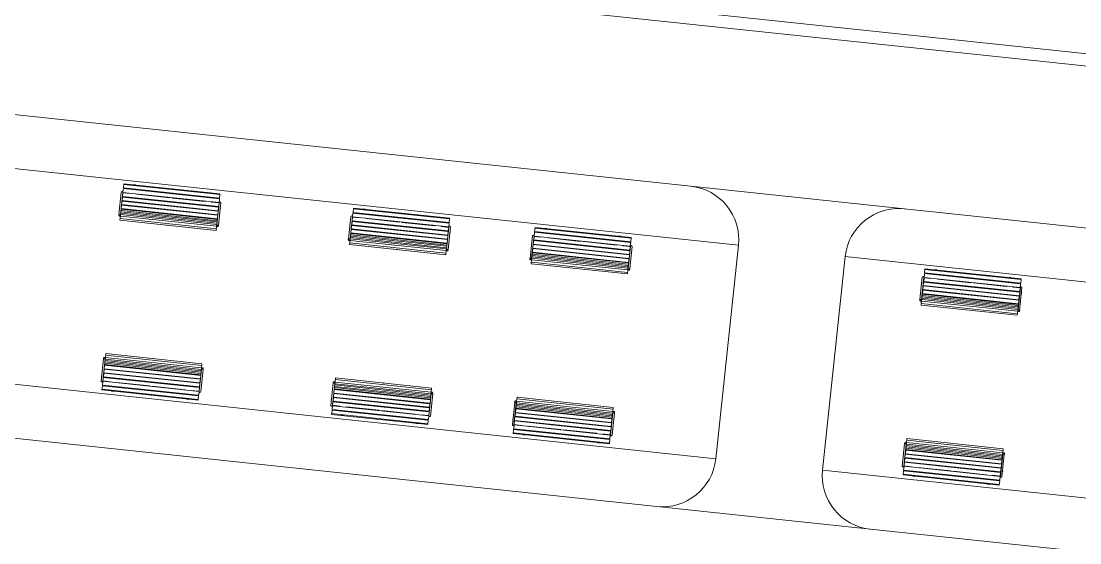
# Model space of a CAD drawing. Header units: metres. Extents: x 750 to 3116, y -341 to 1465.
# Drawn here: x 1588.37 to 1608.08, y 749.21 to 758.92 of the extents above; entities that cross this region are included whole.
import ezdxf

# ---------------------------------------------------------------- set-up
doc = ezdxf.new("R2010")
doc.units = ezdxf.units.M
for name, color, linetype, lineweight in [('Cycle road', 254, 'Continuous', 20), ('Door', 253, 'Continuous', 5), ('Footpath', 32, 'Continuous', 18), ('Hidden line', 251, 'Continuous', 5), ('street fur', 33, 'Continuous', 15)]:
    doc.layers.add(name, color=color, linetype=linetype, lineweight=lineweight)

msp = doc.modelspace()

# ---------------------------------------------------------------- linework, layer by layer
at = {"layer": 'Cycle road', "lineweight": 20}
msp.add_line((1614.762, 757.387), (1571.518, 761.976), dxfattribs=at)
at = {"layer": 'Cycle road'}
for p, q in [((1589.739, 760.274), (1614.786, 757.616)), ((1601.299, 750.771), (1601.721, 754.749)), ((1603.288, 750.56), (1603.71, 754.538))]:
    msp.add_line(p, q, dxfattribs=at)
at = {"layer": 'Cycle road', "lineweight": 18}
for p, q in [((1573.191, 758.782), (1600.832, 755.849)), ((1604.81, 755.427), (1631.457, 752.599)), ((1572.558, 752.815), (1600.199, 749.882)), ((1604.177, 749.46), (1630.824, 746.633))]:
    msp.add_line(p, q, dxfattribs=at)
at = {"layer": 'Cycle road'}
for centre, start, end in [((1600.727, 754.854), 353.9431, 83.9431), ((1600.305, 750.877), 263.9431, 353.9431), ((1604.282, 750.454), 173.9431, 263.9431)]:
    msp.add_arc(centre, 1, start, end, dxfattribs=at)
at = {"layer": 'Door'}
msp.add_arc((1604.704, 754.432), 1, 83.9431, 173.9431, dxfattribs=at)
at = {"layer": 'Footpath'}
for p, q in [((1572.091, 757.893), (1601.721, 754.749)), ((1603.71, 754.538), (1632.346, 751.499)), ((1571.669, 753.915), (1601.299, 750.771)), ((1603.288, 750.56), (1631.924, 747.521))]:
    msp.add_line(p, q, dxfattribs=at)
at = {"layer": 'Hidden line'}
for p, q in [((1600.832, 755.849), (1604.81, 755.427)), ((1600.199, 749.882), (1604.177, 749.46))]:
    msp.add_line(p, q, dxfattribs=at)
at = {"layer": 'street fur'}
for p, q in [((1590.271, 755.82), (1590.279, 755.893)), ((1592.068, 755.691), (1590.278, 755.881)), ((1592.069, 755.704), (1590.279, 755.893)), ((1590.229, 755.734), (1590.185, 755.322)), ((1590.215, 755.318), (1590.259, 755.731)), ((1590.254, 755.659), (1590.261, 755.718)), ((1590.261, 755.726), (1590.261, 755.723)), ((1590.401, 755.711), (1590.261, 755.726)), ((1590.261, 755.718), (1590.261, 755.723)), ((1590.262, 755.733), (1590.268, 755.789)), ((1590.262, 755.733), (1592.052, 755.543)), ((1590.268, 755.789), (1590.269, 755.796)), ((1590.27, 755.803), (1590.269, 755.796)), ((1592.06, 755.613), (1590.27, 755.803)), ((1590.271, 755.815), (1590.271, 755.82)), ((1590.271, 755.815), (1592.061, 755.625)), ((1590.401, 755.718), (1590.401, 755.711)), ((1590.41, 755.8), (1590.409, 755.788)), ((1590.52, 755.698), (1590.521, 755.705)), ((1591.132, 755.634), (1590.52, 755.699)), ((1590.528, 755.775), (1590.529, 755.788)), ((1591.141, 755.723), (1591.14, 755.71)), ((1591.189, 755.705), (1591.191, 755.717)), ((1592.068, 755.691), (1592.061, 755.625)), ((1592.069, 755.704), (1592.068, 755.691)), ((1590.231, 755.439), (1590.237, 755.498)), ((1592.027, 755.308), (1590.237, 755.498)), ((1590.238, 755.508), (1590.245, 755.567)), ((1590.238, 755.508), (1590.238, 755.506)), ((1592.028, 755.316), (1590.238, 755.506)), ((1592.035, 755.382), (1590.245, 755.572)), ((1590.245, 755.567), (1590.245, 755.572)), ((1590.246, 755.584), (1590.253, 755.644)), ((1590.249, 755.609), (1590.246, 755.609)), ((1590.246, 755.58), (1590.246, 755.584)), ((1590.246, 755.58), (1592.036, 755.39)), ((1590.25, 755.644), (1590.253, 755.644)), ((1590.253, 755.647), (1590.253, 755.644)), ((1592.043, 755.457), (1590.253, 755.647)), ((1590.254, 755.659), (1592.044, 755.469)), ((1590.377, 755.491), (1590.376, 755.483)), ((1590.385, 755.565), (1590.384, 755.557)), ((1590.394, 755.644), (1590.392, 755.632)), ((1590.496, 755.47), (1590.497, 755.478)), ((1590.504, 755.545), (1590.504, 755.552)), ((1590.512, 755.619), (1590.513, 755.632)), ((1591.116, 755.487), (1591.115, 755.48)), ((1591.124, 755.567), (1591.123, 755.554)), ((1591.132, 755.64), (1591.132, 755.633)), ((1591.165, 755.475), (1591.166, 755.482)), ((1591.173, 755.549), (1591.174, 755.561)), ((1591.181, 755.628), (1591.182, 755.635)), ((1591.793, 755.564), (1591.181, 755.628)), ((1591.786, 755.497), (1591.784, 755.484)), ((1591.794, 755.57), (1591.793, 755.563)), ((1591.802, 755.653), (1591.801, 755.64)), ((1591.904, 755.472), (1591.905, 755.484)), ((1591.912, 755.551), (1591.913, 755.558)), ((1592.051, 755.536), (1591.912, 755.551)), ((1591.92, 755.628), (1591.922, 755.64)), ((1592.055, 755.541), (1592.011, 755.128)), ((1592.041, 755.125), (1592.085, 755.538)), ((1592.045, 755.474), (1592.044, 755.469)), ((1592.045, 755.474), (1592.051, 755.534)), ((1592.051, 755.536), (1592.051, 755.534)), ((1592.052, 755.546), (1592.058, 755.599)), ((1592.052, 755.546), (1592.052, 755.543)), ((1592.059, 755.606), (1592.058, 755.599)), ((1592.06, 755.613), (1592.059, 755.606)), ((1590.2, 755.32), (1590.183, 755.322)), ((1590.183, 755.316), (1590.183, 755.322)), ((1590.183, 755.316), (1590.2, 755.314)), ((1590.198, 755.29), (1590.196, 755.29)), ((1590.2, 755.32), (1590.218, 755.318)), ((1590.2, 755.314), (1590.218, 755.312)), ((1590.207, 755.216), (1590.215, 755.291)), ((1590.216, 755.296), (1590.215, 755.291)), ((1592.005, 755.101), (1590.215, 755.291)), ((1590.215, 755.291), (1590.215, 755.291)), ((1590.216, 755.296), (1590.217, 755.305)), ((1590.217, 755.305), (1590.219, 755.33)), ((1590.219, 755.33), (1590.221, 755.347)), ((1592.009, 755.133), (1590.219, 755.323)), ((1590.221, 755.347), (1590.224, 755.373)), ((1592.011, 755.157), (1590.221, 755.347)), ((1590.224, 755.373), (1590.225, 755.379)), ((1592.014, 755.183), (1590.224, 755.373)), ((1590.225, 755.379), (1590.226, 755.396)), ((1590.226, 755.396), (1590.227, 755.404)), ((1592.016, 755.206), (1590.226, 755.396)), ((1590.227, 755.404), (1590.229, 755.421)), ((1592.019, 755.231), (1590.229, 755.421)), ((1590.23, 755.433), (1590.231, 755.439)), ((1590.23, 755.433), (1590.23, 755.431)), ((1592.02, 755.241), (1590.23, 755.431)), ((1590.368, 755.406), (1590.369, 755.416)), ((1590.489, 755.404), (1590.488, 755.393)), ((1591.108, 755.413), (1591.107, 755.405)), ((1591.157, 755.4), (1591.158, 755.408)), ((1591.769, 755.343), (1591.769, 755.335)), ((1591.777, 755.417), (1591.777, 755.41)), ((1591.888, 755.323), (1591.889, 755.331)), ((1591.896, 755.397), (1591.897, 755.405)), ((1592.021, 755.249), (1592.027, 755.303)), ((1592.027, 755.308), (1592.027, 755.303)), ((1592.035, 755.382), (1592.028, 755.318)), ((1592.028, 755.318), (1592.028, 755.316)), ((1592.036, 755.394), (1592.043, 755.454)), ((1592.036, 755.394), (1592.036, 755.39)), ((1592.042, 755.419), (1592.039, 755.419)), ((1592.043, 755.457), (1592.043, 755.454)), ((1592.043, 755.454), (1592.046, 755.454)), ((1594.505, 755.281), (1594.461, 754.868)), ((1594.491, 754.865), (1594.534, 755.277)), ((1594.53, 755.21), (1594.537, 755.27)), ((1594.537, 755.272), (1594.537, 755.27)), ((1594.676, 755.258), (1594.537, 755.272)), ((1594.538, 755.279), (1594.545, 755.349)), ((1594.538, 755.279), (1596.328, 755.089)), ((1596.335, 755.159), (1594.545, 755.349)), ((1594.546, 755.361), (1594.547, 755.366)), ((1594.546, 755.361), (1596.336, 755.171)), ((1594.547, 755.366), (1594.555, 755.44)), ((1596.343, 755.238), (1594.553, 755.428)), ((1596.345, 755.25), (1594.555, 755.44)), ((1594.686, 755.347), (1594.684, 755.334)), ((1594.804, 755.322), (1594.805, 755.334)), ((1590.207, 755.216), (1591.997, 755.026)), ((1590.211, 755.247), (1592.001, 755.057)), ((1591.76, 755.258), (1591.762, 755.269)), ((1591.881, 755.256), (1591.88, 755.246)), ((1592.005, 755.101), (1591.997, 755.026)), ((1592.006, 755.106), (1592.005, 755.101)), ((1592.007, 755.115), (1592.006, 755.106)), ((1592.007, 755.115), (1592.009, 755.133)), ((1592.042, 755.119), (1592.007, 755.123)), ((1592.043, 755.125), (1592.008, 755.128)), ((1592.014, 755.183), (1592.009, 755.133)), ((1592.015, 755.189), (1592.014, 755.183)), ((1592.015, 755.189), (1592.016, 755.206)), ((1592.017, 755.214), (1592.016, 755.206)), ((1592.017, 755.214), (1592.019, 755.231)), ((1592.021, 755.249), (1592.02, 755.243)), ((1592.02, 755.243), (1592.02, 755.241)), ((1592.024, 755.097), (1592.022, 755.097)), ((1592.042, 755.119), (1592.043, 755.125)), ((1594.514, 755.06), (1594.52, 755.114)), ((1594.52, 755.114), (1594.521, 755.119)), ((1594.524, 755.155), (1594.521, 755.156)), ((1594.521, 755.126), (1594.522, 755.131)), ((1594.521, 755.126), (1596.311, 754.936)), ((1596.311, 754.929), (1594.521, 755.119)), ((1594.522, 755.131), (1594.528, 755.185)), ((1594.525, 755.19), (1594.528, 755.19)), ((1594.528, 755.193), (1594.528, 755.191)), ((1596.318, 755.003), (1594.528, 755.193)), ((1594.528, 755.185), (1594.528, 755.191)), ((1594.53, 755.205), (1594.53, 755.21)), ((1594.53, 755.205), (1596.32, 755.015)), ((1594.661, 755.111), (1594.66, 755.104)), ((1594.669, 755.191), (1594.668, 755.178)), ((1594.677, 755.264), (1594.676, 755.257)), ((1594.779, 755.091), (1594.78, 755.099)), ((1594.787, 755.166), (1594.788, 755.178)), ((1594.795, 755.245), (1594.796, 755.252)), ((1595.407, 755.18), (1594.795, 755.245)), ((1595.4, 755.113), (1595.399, 755.101)), ((1595.408, 755.187), (1595.407, 755.18)), ((1595.416, 755.269), (1595.415, 755.257)), ((1595.448, 755.095), (1595.45, 755.108)), ((1595.457, 755.174), (1595.457, 755.181)), ((1596.068, 755.11), (1595.457, 755.175)), ((1595.465, 755.251), (1595.466, 755.264)), ((1596.069, 755.117), (1596.068, 755.11)), ((1596.078, 755.199), (1596.076, 755.187)), ((1596.188, 755.097), (1596.188, 755.104)), ((1596.327, 755.082), (1596.188, 755.097)), ((1596.196, 755.174), (1596.197, 755.186)), ((1596.33, 755.087), (1596.287, 754.675)), ((1596.316, 754.671), (1596.36, 755.084)), ((1596.32, 755.02), (1596.327, 755.08)), ((1596.327, 755.082), (1596.327, 755.08)), ((1596.328, 755.093), (1596.334, 755.145)), ((1596.328, 755.093), (1596.328, 755.089)), ((1596.335, 755.159), (1596.334, 755.152)), ((1596.334, 755.152), (1596.334, 755.145)), ((1596.343, 755.238), (1596.336, 755.171)), ((1596.345, 755.25), (1596.343, 755.238)), ((1597.927, 755.007), (1597.935, 755.081)), ((1599.725, 754.891), (1597.935, 755.081)), ((1594.494, 754.869), (1594.495, 754.876)), ((1594.495, 754.876), (1594.497, 754.893)), ((1594.497, 754.893), (1594.499, 754.919)), ((1596.287, 754.703), (1594.497, 754.893)), ((1594.499, 754.919), (1594.5, 754.925)), ((1596.289, 754.729), (1594.499, 754.919)), ((1594.5, 754.925), (1594.502, 754.943)), ((1594.502, 754.943), (1594.505, 754.967)), ((1596.292, 754.753), (1594.502, 754.943)), ((1596.294, 754.777), (1594.505, 754.967)), ((1594.506, 754.985), (1594.513, 755.044)), ((1594.506, 754.98), (1594.506, 754.985)), ((1594.506, 754.98), (1594.506, 754.978)), ((1596.296, 754.788), (1594.506, 754.978)), ((1596.303, 754.854), (1594.513, 755.044)), ((1594.514, 755.054), (1594.514, 755.06)), ((1594.514, 755.054), (1594.514, 755.052)), ((1596.303, 754.862), (1594.514, 755.052)), ((1594.644, 754.952), (1594.645, 754.963)), ((1594.653, 755.037), (1594.652, 755.029)), ((1594.764, 754.95), (1594.763, 754.94)), ((1594.771, 755.017), (1594.772, 755.025)), ((1595.384, 754.96), (1595.383, 754.952)), ((1595.391, 755.034), (1595.391, 755.026)), ((1595.433, 754.946), (1595.433, 754.954)), ((1595.44, 755.021), (1595.441, 755.028)), ((1596.045, 754.89), (1596.044, 754.882)), ((1596.053, 754.964), (1596.052, 754.956)), ((1596.061, 755.043), (1596.06, 755.031)), ((1596.163, 754.869), (1596.164, 754.877)), ((1596.171, 754.943), (1596.172, 754.951)), ((1596.179, 755.018), (1596.181, 755.03)), ((1596.31, 754.924), (1596.304, 754.864)), ((1596.311, 754.929), (1596.31, 754.924)), ((1596.312, 754.941), (1596.311, 754.936)), ((1596.312, 754.941), (1596.318, 755.001)), ((1596.317, 754.965), (1596.314, 754.966)), ((1596.318, 755.003), (1596.318, 755.001)), ((1596.318, 755), (1596.321, 755)), ((1596.32, 755.02), (1596.32, 755.015)), ((1597.885, 754.922), (1597.841, 754.509)), ((1597.871, 754.506), (1597.915, 754.919)), ((1597.91, 754.847), (1597.916, 754.905)), ((1597.916, 754.905), (1597.917, 754.911)), ((1597.917, 754.914), (1597.917, 754.911)), ((1598.057, 754.899), (1597.917, 754.914)), ((1597.918, 754.92), (1597.925, 754.983)), ((1597.918, 754.92), (1599.708, 754.73)), ((1597.926, 754.99), (1597.925, 754.983)), ((1599.715, 754.8), (1597.926, 754.99)), ((1597.927, 755.003), (1597.927, 755.007)), ((1597.927, 755.003), (1599.717, 754.813)), ((1599.724, 754.879), (1597.934, 755.069)), ((1598.057, 754.906), (1598.057, 754.899)), ((1598.066, 754.988), (1598.065, 754.976)), ((1598.176, 754.886), (1598.177, 754.893)), ((1598.787, 754.821), (1598.176, 754.886)), ((1598.184, 754.963), (1598.185, 754.975)), ((1598.797, 754.91), (1598.796, 754.898)), ((1598.845, 754.893), (1598.847, 754.905)), ((1599.725, 754.891), (1599.717, 754.813)), ((1594.458, 754.862), (1594.459, 754.868)), ((1594.458, 754.862), (1594.475, 754.86)), ((1594.476, 754.866), (1594.459, 754.868)), ((1594.473, 754.836), (1594.472, 754.837)), ((1594.475, 754.86), (1594.493, 754.858)), ((1594.476, 754.866), (1594.494, 754.864)), ((1594.483, 754.763), (1594.486, 754.793)), ((1594.483, 754.763), (1596.273, 754.573)), ((1594.486, 754.793), (1594.491, 754.837)), ((1594.486, 754.793), (1596.276, 754.603)), ((1594.491, 754.843), (1594.494, 754.869)), ((1594.491, 754.843), (1594.491, 754.838)), ((1596.281, 754.648), (1594.491, 754.838)), ((1594.491, 754.837), (1594.491, 754.838)), ((1596.284, 754.679), (1594.494, 754.869)), ((1596.036, 754.805), (1596.037, 754.815)), ((1596.156, 754.802), (1596.155, 754.792)), ((1596.282, 754.662), (1596.284, 754.679)), ((1596.285, 754.686), (1596.284, 754.679)), ((1596.285, 754.686), (1596.287, 754.703)), ((1596.29, 754.735), (1596.287, 754.703)), ((1596.29, 754.735), (1596.292, 754.753)), ((1596.294, 754.777), (1596.292, 754.753)), ((1596.302, 754.849), (1596.296, 754.788)), ((1596.303, 754.854), (1596.302, 754.849)), ((1596.304, 754.864), (1596.303, 754.862)), ((1597.887, 754.627), (1597.893, 754.685)), ((1599.683, 754.495), (1597.893, 754.685)), ((1597.901, 754.755), (1597.894, 754.693)), ((1599.684, 754.503), (1597.894, 754.693)), ((1599.691, 754.57), (1597.901, 754.76)), ((1597.901, 754.755), (1597.901, 754.76)), ((1597.902, 754.772), (1597.908, 754.826)), ((1597.905, 754.797), (1597.902, 754.797)), ((1597.902, 754.767), (1597.902, 754.772)), ((1597.902, 754.767), (1599.692, 754.577)), ((1597.906, 754.832), (1597.909, 754.831)), ((1597.908, 754.826), (1597.909, 754.832)), ((1597.909, 754.834), (1597.909, 754.832)), ((1599.699, 754.644), (1597.909, 754.834)), ((1597.91, 754.847), (1599.7, 754.657)), ((1598.033, 754.679), (1598.032, 754.671)), ((1598.041, 754.753), (1598.04, 754.745)), ((1598.049, 754.832), (1598.048, 754.82)), ((1598.16, 754.732), (1598.16, 754.74)), ((1598.168, 754.807), (1598.169, 754.819)), ((1598.78, 754.754), (1598.779, 754.742)), ((1598.788, 754.828), (1598.787, 754.821)), ((1598.829, 754.737), (1598.83, 754.749)), ((1598.837, 754.816), (1598.838, 754.823)), ((1599.449, 754.751), (1598.837, 754.816)), ((1599.442, 754.684), (1599.44, 754.672)), ((1599.449, 754.758), (1599.449, 754.751)), ((1599.458, 754.84), (1599.457, 754.828)), ((1599.568, 754.738), (1599.569, 754.745)), ((1599.707, 754.724), (1599.568, 754.738)), ((1599.576, 754.815), (1599.578, 754.828)), ((1599.711, 754.728), (1599.667, 754.316)), ((1599.697, 754.313), (1599.741, 754.725)), ((1599.707, 754.721), (1599.7, 754.657)), ((1599.707, 754.724), (1599.707, 754.721)), ((1599.714, 754.787), (1599.708, 754.73)), ((1599.715, 754.794), (1599.714, 754.787)), ((1599.715, 754.8), (1599.715, 754.794)), ((1596.281, 754.647), (1596.273, 754.573)), ((1596.282, 754.662), (1596.281, 754.653)), ((1596.281, 754.653), (1596.281, 754.647)), ((1596.318, 754.665), (1596.283, 754.669)), ((1596.318, 754.671), (1596.284, 754.675)), ((1596.299, 754.643), (1596.297, 754.643)), ((1596.318, 754.665), (1596.318, 754.671)), ((1597.856, 754.508), (1597.839, 754.509)), ((1597.839, 754.503), (1597.839, 754.509)), ((1597.839, 754.503), (1597.856, 754.502)), ((1597.856, 754.508), (1597.874, 754.506)), ((1597.856, 754.502), (1597.873, 754.5)), ((1597.875, 754.51), (1597.871, 754.479)), ((1597.875, 754.517), (1597.88, 754.56)), ((1597.875, 754.51), (1597.875, 754.517)), ((1599.665, 754.32), (1597.875, 754.51)), ((1599.667, 754.345), (1597.877, 754.535)), ((1597.88, 754.56), (1597.881, 754.567)), ((1599.67, 754.37), (1597.88, 754.56)), ((1597.881, 754.567), (1597.885, 754.609)), ((1599.672, 754.394), (1597.882, 754.584)), ((1599.675, 754.419), (1597.885, 754.609)), ((1597.886, 754.621), (1597.887, 754.627)), ((1597.886, 754.621), (1597.886, 754.619)), ((1599.676, 754.429), (1597.886, 754.619)), ((1598.024, 754.594), (1598.025, 754.604)), ((1598.145, 754.591), (1598.144, 754.581)), ((1598.152, 754.658), (1598.153, 754.666)), ((1598.764, 754.601), (1598.763, 754.593)), ((1598.772, 754.675), (1598.771, 754.667)), ((1598.813, 754.588), (1598.814, 754.596)), ((1598.821, 754.662), (1598.822, 754.67)), ((1599.425, 754.531), (1599.425, 754.523)), ((1599.433, 754.605), (1599.432, 754.597)), ((1599.544, 754.51), (1599.545, 754.518)), ((1599.552, 754.585), (1599.553, 754.592)), ((1599.56, 754.659), (1599.561, 754.672)), ((1599.683, 754.491), (1599.676, 754.429)), ((1599.683, 754.495), (1599.683, 754.491)), ((1599.69, 754.565), (1599.684, 754.505)), ((1599.684, 754.505), (1599.684, 754.503)), ((1599.691, 754.57), (1599.69, 754.565)), ((1599.699, 754.642), (1599.692, 754.577)), ((1599.698, 754.607), (1599.695, 754.607)), ((1599.699, 754.644), (1599.699, 754.642)), ((1599.699, 754.642), (1599.702, 754.641)), ((1597.854, 754.478), (1597.852, 754.478)), ((1597.863, 754.404), (1597.871, 754.478)), ((1597.863, 754.404), (1599.653, 754.214)), ((1597.867, 754.434), (1599.656, 754.244)), ((1599.661, 754.289), (1597.871, 754.479)), ((1597.871, 754.478), (1597.871, 754.479)), ((1599.416, 754.446), (1599.418, 754.456)), ((1599.537, 754.444), (1599.536, 754.433)), ((1599.661, 754.288), (1599.653, 754.214)), ((1599.665, 754.32), (1599.661, 754.289)), ((1599.661, 754.289), (1599.661, 754.288)), ((1599.698, 754.306), (1599.663, 754.31)), ((1599.699, 754.312), (1599.664, 754.316)), ((1599.665, 754.327), (1599.672, 754.394)), ((1599.665, 754.327), (1599.665, 754.32)), ((1599.673, 754.401), (1599.672, 754.394)), ((1599.673, 754.401), (1599.675, 754.419)), ((1599.68, 754.284), (1599.678, 754.284)), ((1599.698, 754.306), (1599.699, 754.312)), ((1605.187, 754.237), (1605.194, 754.311)), ((1606.983, 754.109), (1605.193, 754.299)), ((1606.984, 754.121), (1605.194, 754.311)), ((1605.144, 754.152), (1605.101, 753.739)), ((1605.13, 753.736), (1605.174, 754.148)), ((1605.17, 754.076), (1605.176, 754.141)), ((1605.177, 754.143), (1605.176, 754.141)), ((1605.177, 754.15), (1605.184, 754.213)), ((1605.177, 754.15), (1606.967, 753.96)), ((1605.316, 754.129), (1605.177, 754.143)), ((1605.185, 754.22), (1605.184, 754.213)), ((1606.975, 754.03), (1605.185, 754.22)), ((1605.186, 754.232), (1605.187, 754.237)), ((1605.186, 754.232), (1606.976, 754.042)), ((1605.317, 754.135), (1605.316, 754.128)), ((1605.325, 754.218), (1605.324, 754.205)), ((1605.435, 754.116), (1605.436, 754.123)), ((1606.047, 754.051), (1605.435, 754.116)), ((1605.443, 754.193), (1605.445, 754.205)), ((1606.056, 754.14), (1606.055, 754.128)), ((1606.105, 754.122), (1606.106, 754.135)), ((1606.983, 754.109), (1606.977, 754.047)), ((1606.984, 754.121), (1606.983, 754.109)), ((1605.146, 753.856), (1605.152, 753.915)), ((1606.942, 753.725), (1605.152, 753.915)), ((1605.16, 753.99), (1605.153, 753.923)), ((1606.943, 753.733), (1605.153, 753.923)), ((1606.95, 753.8), (1605.16, 753.99)), ((1605.164, 754.026), (1605.161, 754.027)), ((1605.161, 753.997), (1605.162, 754.002)), ((1605.161, 753.997), (1606.951, 753.807)), ((1605.162, 754.002), (1605.168, 754.064)), ((1605.165, 754.061), (1605.168, 754.061)), ((1606.958, 753.874), (1605.168, 754.064)), ((1605.17, 754.076), (1606.959, 753.886)), ((1605.292, 753.908), (1605.292, 753.9)), ((1605.3, 753.982), (1605.3, 753.975)), ((1605.309, 754.062), (1605.307, 754.049)), ((1605.411, 753.888), (1605.412, 753.896)), ((1605.419, 753.962), (1605.42, 753.97)), ((1605.427, 754.037), (1605.428, 754.049)), ((1606.031, 753.905), (1606.03, 753.897)), ((1606.04, 753.984), (1606.038, 753.972)), ((1606.047, 754.058), (1606.047, 754.051)), ((1606.08, 753.892), (1606.081, 753.9)), ((1606.088, 753.967), (1606.089, 753.979)), ((1606.096, 754.046), (1606.097, 754.052)), ((1606.708, 753.981), (1606.096, 754.046)), ((1606.701, 753.914), (1606.7, 753.902)), ((1606.709, 753.988), (1606.708, 753.981)), ((1606.717, 754.07), (1606.716, 754.058)), ((1606.819, 753.889), (1606.82, 753.901)), ((1606.827, 753.968), (1606.828, 753.975)), ((1606.967, 753.953), (1606.827, 753.968)), ((1606.835, 754.045), (1606.837, 754.057)), ((1606.97, 753.958), (1606.926, 753.546)), ((1606.956, 753.542), (1607, 753.955)), ((1606.967, 753.953), (1606.959, 753.886)), ((1606.968, 753.964), (1606.967, 753.96)), ((1606.968, 753.964), (1606.973, 754.016)), ((1606.974, 754.023), (1606.973, 754.016)), ((1606.975, 754.03), (1606.974, 754.023)), ((1606.977, 754.047), (1606.976, 754.042)), ((1605.098, 753.733), (1605.099, 753.739)), ((1605.098, 753.733), (1605.133, 753.729)), ((1605.133, 753.735), (1605.099, 753.739)), ((1605.113, 753.707), (1605.111, 753.708)), ((1605.126, 753.664), (1605.13, 753.708)), ((1605.131, 753.714), (1605.13, 753.709)), ((1606.92, 753.519), (1605.13, 753.709)), ((1605.13, 753.708), (1605.13, 753.709)), ((1605.131, 753.714), (1605.132, 753.723)), ((1605.132, 753.723), (1605.134, 753.74)), ((1605.134, 753.74), (1605.135, 753.747)), ((1606.924, 753.55), (1605.134, 753.74)), ((1605.135, 753.747), (1605.136, 753.764)), ((1605.136, 753.764), (1605.137, 753.773)), ((1606.926, 753.574), (1605.136, 753.764)), ((1605.137, 753.773), (1605.139, 753.79)), ((1605.139, 753.79), (1605.14, 753.796)), ((1606.929, 753.6), (1605.139, 753.79)), ((1605.14, 753.796), (1605.142, 753.814)), ((1605.142, 753.821), (1605.144, 753.838)), ((1605.142, 753.814), (1605.142, 753.821)), ((1606.932, 753.624), (1605.142, 753.814)), ((1606.934, 753.648), (1605.144, 753.838)), ((1605.146, 753.851), (1605.145, 753.849)), ((1606.935, 753.659), (1605.145, 753.849)), ((1605.146, 753.851), (1605.146, 753.856)), ((1605.283, 753.824), (1605.285, 753.834)), ((1605.404, 753.821), (1605.403, 753.811)), ((1606.023, 753.831), (1606.023, 753.823)), ((1606.072, 753.818), (1606.073, 753.825)), ((1606.685, 753.761), (1606.684, 753.753)), ((1606.693, 753.835), (1606.692, 753.827)), ((1606.803, 753.74), (1606.804, 753.748)), ((1606.811, 753.814), (1606.812, 753.822)), ((1606.936, 753.666), (1606.942, 753.72)), ((1606.942, 753.725), (1606.942, 753.72)), ((1606.95, 753.8), (1606.943, 753.735)), ((1606.943, 753.735), (1606.943, 753.733)), ((1606.957, 753.866), (1606.951, 753.807)), ((1606.957, 753.836), (1606.954, 753.837)), ((1606.958, 753.872), (1606.957, 753.866)), ((1606.958, 753.874), (1606.958, 753.872)), ((1606.958, 753.872), (1606.961, 753.871)), ((1605.123, 753.634), (1605.126, 753.664)), ((1605.123, 753.634), (1606.912, 753.444)), ((1605.126, 753.664), (1606.916, 753.474)), ((1606.676, 753.676), (1606.677, 753.686)), ((1606.796, 753.673), (1606.795, 753.663)), ((1606.92, 753.518), (1606.912, 753.444)), ((1606.924, 753.55), (1606.92, 753.519)), ((1606.92, 753.519), (1606.92, 753.518)), ((1606.958, 753.542), (1606.923, 753.546)), ((1606.941, 753.538), (1606.923, 753.54)), ((1606.925, 753.557), (1606.924, 753.55)), ((1606.925, 753.557), (1606.927, 753.583)), ((1606.927, 753.583), (1606.93, 753.606)), ((1606.93, 753.606), (1606.932, 753.624)), ((1606.932, 753.631), (1606.934, 753.648)), ((1606.932, 753.631), (1606.932, 753.624)), ((1606.936, 753.661), (1606.935, 753.659)), ((1606.936, 753.666), (1606.936, 753.661)), ((1606.939, 753.514), (1606.937, 753.514)), ((1606.957, 753.536), (1606.941, 753.538)), ((1606.957, 753.536), (1606.958, 753.542)), ((1589.944, 752.73), (1589.936, 752.656)), ((1589.944, 752.73), (1591.733, 752.54)), ((1589.9, 752.632), (1589.856, 752.219)), ((1589.886, 752.216), (1589.93, 752.629)), ((1589.899, 752.638), (1589.898, 752.632)), ((1589.933, 752.628), (1589.898, 752.632)), ((1589.899, 752.638), (1589.933, 752.634)), ((1589.921, 752.515), (1589.914, 752.449)), ((1589.919, 752.66), (1589.917, 752.66)), ((1591.711, 752.325), (1589.921, 752.515)), ((1589.926, 752.567), (1589.922, 752.525)), ((1591.712, 752.336), (1589.922, 752.525)), ((1591.714, 752.36), (1589.924, 752.55)), ((1589.927, 752.574), (1589.926, 752.567)), ((1589.936, 752.655), (1589.927, 752.574)), ((1591.717, 752.384), (1589.927, 752.574)), ((1591.72, 752.409), (1589.93, 752.599)), ((1591.722, 752.434), (1589.932, 752.624)), ((1589.936, 752.656), (1589.936, 752.655)), ((1591.726, 752.465), (1589.936, 752.655)), ((1589.94, 752.7), (1591.73, 752.51)), ((1590.061, 752.511), (1590.06, 752.5)), ((1591.726, 752.466), (1591.733, 752.54)), ((1589.904, 752.362), (1589.898, 752.302)), ((1589.902, 752.337), (1589.899, 752.338)), ((1589.905, 752.367), (1589.904, 752.362)), ((1589.905, 752.367), (1591.695, 752.177)), ((1589.912, 752.433), (1589.906, 752.374)), ((1591.696, 752.184), (1589.906, 752.374)), ((1589.913, 752.439), (1589.912, 752.433)), ((1589.913, 752.439), (1589.913, 752.441)), ((1591.703, 752.251), (1589.913, 752.441)), ((1591.704, 752.259), (1589.914, 752.449)), ((1590.044, 752.352), (1590.045, 752.359)), ((1590.052, 752.426), (1590.053, 752.434)), ((1590.164, 752.347), (1590.164, 752.339)), ((1590.172, 752.421), (1590.171, 752.413)), ((1590.179, 752.488), (1590.18, 752.498)), ((1590.783, 752.348), (1590.784, 752.356)), ((1590.834, 752.351), (1590.833, 752.343)), ((1591.453, 752.363), (1591.452, 752.353)), ((1591.571, 752.34), (1591.573, 752.35)), ((1591.689, 752.095), (1591.726, 752.438)), ((1591.704, 752.259), (1591.71, 752.323)), ((1591.71, 752.323), (1591.711, 752.325)), ((1591.712, 752.022), (1591.755, 752.435)), ((1591.714, 752.353), (1591.712, 752.336)), ((1591.716, 752.377), (1591.714, 752.36)), ((1591.714, 752.353), (1591.714, 752.36)), ((1591.716, 752.377), (1591.717, 752.384)), ((1591.719, 752.401), (1591.717, 752.384)), ((1591.719, 752.401), (1591.72, 752.409)), ((1591.726, 752.465), (1591.72, 752.409)), ((1591.758, 752.44), (1591.723, 752.444)), ((1591.757, 752.434), (1591.723, 752.438)), ((1591.726, 752.465), (1591.726, 752.466)), ((1591.745, 752.466), (1591.743, 752.466)), ((1591.758, 752.44), (1591.757, 752.434)), ((1589.879, 752.127), (1589.872, 752.053)), ((1589.88, 752.131), (1589.879, 752.127)), ((1589.88, 752.131), (1591.67, 751.941)), ((1589.881, 752.144), (1589.888, 752.21)), ((1591.671, 751.954), (1589.881, 752.144)), ((1589.889, 752.214), (1589.888, 752.21)), ((1589.889, 752.22), (1589.89, 752.223)), ((1590.029, 752.206), (1589.889, 752.22)), ((1589.889, 752.214), (1591.679, 752.024)), ((1589.897, 752.287), (1589.89, 752.223)), ((1589.895, 752.303), (1589.898, 752.303)), ((1589.897, 752.287), (1591.687, 752.097)), ((1589.898, 752.3), (1589.898, 752.302)), ((1591.688, 752.11), (1589.898, 752.3)), ((1590.019, 752.117), (1590.021, 752.129)), ((1590.028, 752.199), (1590.029, 752.206)), ((1590.036, 752.273), (1590.037, 752.285)), ((1590.14, 752.116), (1590.139, 752.104)), ((1590.148, 752.193), (1590.147, 752.186)), ((1590.76, 752.128), (1590.148, 752.193)), ((1590.156, 752.272), (1590.155, 752.26)), ((1590.759, 752.121), (1590.76, 752.128)), ((1590.767, 752.195), (1590.768, 752.207)), ((1590.775, 752.274), (1590.776, 752.282)), ((1590.809, 752.123), (1590.809, 752.116)), ((1591.421, 752.058), (1590.809, 752.123)), ((1590.818, 752.202), (1590.816, 752.19)), ((1590.826, 752.277), (1590.825, 752.269)), ((1591.428, 752.125), (1591.429, 752.137)), ((1591.436, 752.204), (1591.437, 752.212)), ((1591.444, 752.278), (1591.445, 752.286)), ((1591.549, 752.124), (1591.547, 752.112)), ((1591.557, 752.199), (1591.556, 752.191)), ((1591.564, 752.273), (1591.564, 752.266)), ((1591.688, 752.11), (1591.695, 752.177)), ((1591.695, 752.147), (1591.692, 752.147)), ((1591.703, 752.249), (1591.696, 752.189)), ((1591.696, 752.184), (1591.696, 752.189)), ((1591.703, 752.249), (1591.703, 752.251)), ((1594.175, 752.178), (1594.132, 751.765)), ((1594.161, 751.762), (1594.205, 752.175)), ((1594.174, 752.184), (1594.173, 752.178)), ((1594.208, 752.175), (1594.173, 752.178)), ((1594.174, 752.184), (1594.209, 752.181)), ((1594.194, 752.206), (1594.193, 752.206)), ((1594.211, 752.201), (1594.202, 752.12)), ((1595.992, 751.93), (1594.202, 752.12)), ((1594.202, 752.12), (1594.202, 752.114)), ((1595.995, 751.956), (1594.205, 752.146)), ((1595.998, 751.98), (1594.208, 752.17)), ((1594.219, 752.277), (1594.211, 752.202)), ((1594.211, 752.202), (1594.211, 752.201)), ((1596.001, 752.012), (1594.211, 752.201)), ((1594.216, 752.246), (1596.006, 752.056)), ((1594.219, 752.277), (1596.009, 752.087)), ((1591.662, 751.863), (1589.872, 752.053)), ((1591.663, 751.875), (1589.873, 752.065)), ((1590.75, 752.039), (1590.751, 752.051)), ((1590.801, 752.046), (1590.8, 752.034)), ((1591.411, 751.969), (1591.413, 751.981)), ((1591.42, 752.051), (1591.421, 752.058)), ((1591.532, 751.969), (1591.531, 751.956)), ((1591.54, 752.045), (1591.539, 752.039)), ((1591.679, 752.03), (1591.54, 752.045)), ((1591.663, 751.875), (1591.67, 751.941)), ((1591.671, 751.954), (1591.672, 751.961)), ((1591.672, 751.961), (1591.673, 751.968)), ((1591.679, 752.024), (1591.673, 751.968)), ((1591.679, 752.03), (1591.68, 752.033)), ((1591.68, 752.033), (1591.686, 752.093)), ((1591.689, 752.095), (1591.682, 752.025)), ((1591.686, 752.093), (1591.687, 752.097)), ((1591.688, 752.112), (1591.691, 752.112)), ((1594.182, 751.925), (1594.181, 751.921)), ((1595.971, 751.731), (1594.181, 751.921)), ((1594.188, 751.987), (1594.182, 751.925)), ((1595.978, 751.797), (1594.188, 751.987)), ((1594.195, 752.054), (1594.189, 751.995)), ((1595.979, 751.805), (1594.189, 751.995)), ((1594.196, 752.059), (1594.195, 752.054)), ((1594.196, 752.059), (1594.196, 752.061)), ((1595.986, 751.872), (1594.196, 752.061)), ((1594.199, 752.089), (1594.197, 752.072)), ((1595.987, 751.882), (1594.197, 752.072)), ((1594.2, 752.096), (1594.199, 752.089)), ((1594.202, 752.114), (1594.2, 752.096)), ((1595.99, 751.906), (1594.2, 752.096)), ((1594.328, 751.972), (1594.328, 751.98)), ((1594.337, 752.057), (1594.335, 752.047)), ((1594.448, 751.968), (1594.447, 751.96)), ((1594.455, 752.034), (1594.456, 752.044)), ((1596.001, 751.984), (1595.957, 751.571)), ((1595.987, 751.568), (1596.031, 751.981)), ((1595.997, 751.973), (1595.987, 751.882)), ((1595.997, 751.973), (1595.998, 751.98)), ((1596, 752.006), (1595.998, 751.98)), ((1596.033, 751.981), (1595.998, 751.984)), ((1596.034, 751.987), (1595.999, 751.99)), ((1596, 752.006), (1596.001, 752.012)), ((1596.001, 752.012), (1596.009, 752.087)), ((1596.001, 752.012), (1596.001, 752.012)), ((1596.02, 752.012), (1596.018, 752.012)), ((1596.034, 751.987), (1596.033, 751.981)), ((1591.662, 751.863), (1591.663, 751.875)), ((1594.157, 751.69), (1594.164, 751.76)), ((1594.164, 751.76), (1595.954, 751.57)), ((1594.166, 751.775), (1594.165, 751.769)), ((1594.165, 751.767), (1594.165, 751.769)), ((1594.304, 751.752), (1594.165, 751.767)), ((1594.172, 751.829), (1594.166, 751.775)), ((1594.171, 751.849), (1594.174, 751.849)), ((1594.172, 751.834), (1595.962, 751.644)), ((1594.172, 751.834), (1594.172, 751.829)), ((1594.173, 751.846), (1594.18, 751.913)), ((1595.963, 751.656), (1594.173, 751.846)), ((1594.177, 751.884), (1594.174, 751.884)), ((1594.18, 751.913), (1595.97, 751.723)), ((1594.303, 751.745), (1594.304, 751.752)), ((1594.311, 751.819), (1594.313, 751.831)), ((1594.32, 751.898), (1594.32, 751.906)), ((1594.423, 751.74), (1594.423, 751.733)), ((1595.035, 751.674), (1594.423, 751.739)), ((1594.432, 751.819), (1594.431, 751.806)), ((1594.44, 751.893), (1594.439, 751.886)), ((1595.042, 751.741), (1595.043, 751.754)), ((1595.051, 751.821), (1595.051, 751.828)), ((1595.058, 751.895), (1595.059, 751.903)), ((1595.093, 751.748), (1595.092, 751.736)), ((1595.101, 751.823), (1595.1, 751.815)), ((1595.109, 751.897), (1595.108, 751.889)), ((1595.712, 751.75), (1595.713, 751.758)), ((1595.72, 751.825), (1595.721, 751.832)), ((1595.729, 751.909), (1595.728, 751.899)), ((1595.832, 751.745), (1595.831, 751.738)), ((1595.84, 751.82), (1595.839, 751.812)), ((1595.847, 751.886), (1595.848, 751.897)), ((1595.964, 751.659), (1595.97, 751.723)), ((1595.971, 751.731), (1595.978, 751.795)), ((1595.978, 751.795), (1595.978, 751.797)), ((1595.979, 751.805), (1595.986, 751.872)), ((1597.556, 751.819), (1597.512, 751.407)), ((1597.542, 751.404), (1597.586, 751.816)), ((1597.555, 751.826), (1597.554, 751.82)), ((1597.589, 751.816), (1597.554, 751.82)), ((1597.555, 751.826), (1597.589, 751.822)), ((1597.575, 751.848), (1597.573, 751.848)), ((1597.58, 751.73), (1597.578, 751.713)), ((1597.59, 751.829), (1597.58, 751.738)), ((1599.37, 751.548), (1597.58, 751.738)), ((1597.58, 751.738), (1597.58, 751.73)), ((1599.373, 751.572), (1597.583, 751.762)), ((1599.376, 751.597), (1597.586, 751.787)), ((1599.378, 751.622), (1597.588, 751.812)), ((1597.591, 751.838), (1597.59, 751.829)), ((1597.591, 751.838), (1597.592, 751.843)), ((1597.599, 751.918), (1597.592, 751.843)), ((1599.381, 751.653), (1597.592, 751.843)), ((1597.592, 751.843), (1597.592, 751.843)), ((1597.596, 751.887), (1599.386, 751.697)), ((1597.599, 751.918), (1599.389, 751.728)), ((1599.382, 751.653), (1599.389, 751.728)), ((1594.155, 751.673), (1594.147, 751.599)), ((1595.937, 751.409), (1594.147, 751.599)), ((1595.938, 751.422), (1594.148, 751.612)), ((1594.155, 751.678), (1595.945, 751.488)), ((1594.155, 751.678), (1594.155, 751.673)), ((1595.947, 751.5), (1594.157, 751.69)), ((1594.295, 751.663), (1594.296, 751.675)), ((1594.415, 751.663), (1594.414, 751.65)), ((1595.026, 751.585), (1595.027, 751.598)), ((1595.034, 751.668), (1595.035, 751.675)), ((1595.077, 751.592), (1595.075, 751.58)), ((1595.085, 751.669), (1595.084, 751.662)), ((1595.696, 751.604), (1595.085, 751.669)), ((1595.687, 751.515), (1595.688, 751.528)), ((1595.696, 751.598), (1595.696, 751.604)), ((1595.703, 751.671), (1595.705, 751.683)), ((1595.816, 751.592), (1595.815, 751.585)), ((1595.955, 751.577), (1595.816, 751.592)), ((1595.824, 751.671), (1595.823, 751.659)), ((1595.954, 751.567), (1595.948, 751.514)), ((1595.954, 751.567), (1595.954, 751.57)), ((1595.955, 751.579), (1595.962, 751.644)), ((1595.955, 751.577), (1595.955, 751.579)), ((1595.963, 751.656), (1595.964, 751.659)), ((1595.964, 751.659), (1595.967, 751.658)), ((1595.97, 751.693), (1595.967, 751.694)), ((1597.56, 751.55), (1597.555, 751.496)), ((1597.558, 751.525), (1597.555, 751.525)), ((1597.561, 751.554), (1597.56, 751.55)), ((1597.561, 751.554), (1599.351, 751.364)), ((1597.569, 751.628), (1597.562, 751.567)), ((1597.562, 751.567), (1597.562, 751.562)), ((1599.352, 751.372), (1597.562, 751.562)), ((1599.359, 751.438), (1597.569, 751.628)), ((1597.577, 751.703), (1597.57, 751.636)), ((1599.36, 751.446), (1597.57, 751.636)), ((1599.367, 751.513), (1597.577, 751.703)), ((1599.368, 751.523), (1597.578, 751.713)), ((1597.7, 751.54), (1597.701, 751.547)), ((1597.708, 751.614), (1597.709, 751.622)), ((1597.717, 751.698), (1597.716, 751.688)), ((1597.82, 751.534), (1597.819, 751.527)), ((1597.828, 751.609), (1597.827, 751.601)), ((1597.835, 751.675), (1597.836, 751.686)), ((1598.439, 751.536), (1598.44, 751.544)), ((1598.489, 751.539), (1598.489, 751.531)), ((1599.109, 751.551), (1599.108, 751.54)), ((1599.227, 751.528), (1599.229, 751.538)), ((1599.382, 751.625), (1599.338, 751.213)), ((1599.368, 751.21), (1599.411, 751.622)), ((1599.37, 751.541), (1599.368, 751.523)), ((1599.372, 751.565), (1599.37, 751.548)), ((1599.37, 751.541), (1599.37, 751.548)), ((1599.372, 751.565), (1599.373, 751.572)), ((1599.381, 751.648), (1599.373, 751.572)), ((1599.414, 751.628), (1599.379, 751.632)), ((1599.413, 751.622), (1599.379, 751.626)), ((1599.381, 751.653), (1599.382, 751.653)), ((1599.381, 751.648), (1599.381, 751.653)), ((1599.4, 751.654), (1599.399, 751.654)), ((1599.414, 751.628), (1599.413, 751.622)), ((1595.808, 751.515), (1595.806, 751.503)), ((1595.937, 751.409), (1595.938, 751.422)), ((1595.938, 751.422), (1595.945, 751.488)), ((1595.947, 751.507), (1595.948, 751.514)), ((1595.947, 751.5), (1595.947, 751.507)), ((1597.537, 751.331), (1597.538, 751.338)), ((1599.327, 751.141), (1597.537, 751.331)), ((1597.545, 751.401), (1597.538, 751.338)), ((1597.545, 751.408), (1597.546, 751.411)), ((1597.685, 751.393), (1597.545, 751.408)), ((1597.545, 751.401), (1599.335, 751.211)), ((1597.553, 751.475), (1597.546, 751.416)), ((1597.546, 751.416), (1597.546, 751.411)), ((1597.551, 751.491), (1597.554, 751.49)), ((1597.553, 751.475), (1599.342, 751.285)), ((1597.555, 751.496), (1597.554, 751.49)), ((1597.554, 751.487), (1597.554, 751.49)), ((1599.344, 751.297), (1597.554, 751.487)), ((1597.684, 751.387), (1597.685, 751.394)), ((1597.692, 751.46), (1597.693, 751.473)), ((1597.804, 751.381), (1597.803, 751.374)), ((1598.416, 751.316), (1597.804, 751.381)), ((1597.812, 751.46), (1597.811, 751.448)), ((1598.423, 751.383), (1598.424, 751.395)), ((1598.431, 751.462), (1598.432, 751.47)), ((1598.474, 751.39), (1598.472, 751.377)), ((1598.482, 751.464), (1598.481, 751.457)), ((1599.092, 751.392), (1599.093, 751.399)), ((1599.1, 751.466), (1599.101, 751.474)), ((1599.212, 751.387), (1599.212, 751.379)), ((1599.22, 751.461), (1599.22, 751.453)), ((1599.344, 751.3), (1599.35, 751.36)), ((1599.351, 751.335), (1599.348, 751.335)), ((1599.35, 751.36), (1599.351, 751.364)), ((1599.352, 751.372), (1599.358, 751.431)), ((1599.358, 751.431), (1599.359, 751.436)), ((1599.359, 751.436), (1599.359, 751.438)), ((1599.36, 751.446), (1599.366, 751.511)), ((1599.366, 751.511), (1599.367, 751.513)), ((1597.536, 751.319), (1597.528, 751.241)), ((1599.318, 751.051), (1597.528, 751.241)), ((1599.319, 751.063), (1597.529, 751.253)), ((1597.536, 751.319), (1599.326, 751.129)), ((1597.675, 751.304), (1597.676, 751.317)), ((1597.796, 751.304), (1597.794, 751.292)), ((1598.406, 751.227), (1598.407, 751.239)), ((1598.415, 751.309), (1598.416, 751.316)), ((1598.457, 751.234), (1598.456, 751.221)), ((1598.465, 751.311), (1598.465, 751.304)), ((1599.077, 751.246), (1598.465, 751.31)), ((1599.067, 751.156), (1599.069, 751.169)), ((1599.076, 751.239), (1599.077, 751.246)), ((1599.084, 751.313), (1599.085, 751.325)), ((1599.188, 751.156), (1599.187, 751.144)), ((1599.196, 751.233), (1599.195, 751.226)), ((1599.335, 751.218), (1599.196, 751.233)), ((1599.205, 751.312), (1599.203, 751.3)), ((1599.327, 751.141), (1599.334, 751.208)), ((1599.334, 751.208), (1599.335, 751.211)), ((1599.335, 751.218), (1599.336, 751.221)), ((1599.336, 751.221), (1599.342, 751.28)), ((1599.342, 751.28), (1599.342, 751.285)), ((1599.344, 751.297), (1599.344, 751.3)), ((1599.344, 751.3), (1599.347, 751.3)), ((1604.859, 751.148), (1604.851, 751.073)), ((1604.859, 751.148), (1606.649, 750.958)), ((1599.318, 751.051), (1599.319, 751.063)), ((1599.319, 751.063), (1599.326, 751.129)), ((1604.815, 751.049), (1604.771, 750.636)), ((1604.801, 750.633), (1604.845, 751.046)), ((1604.814, 751.055), (1604.813, 751.049)), ((1604.848, 751.046), (1604.813, 751.049)), ((1604.814, 751.055), (1604.849, 751.052)), ((1604.834, 751.077), (1604.832, 751.078)), ((1604.839, 750.96), (1604.837, 750.943)), ((1606.627, 750.753), (1604.837, 750.943)), ((1604.84, 750.967), (1604.839, 750.96)), ((1604.841, 750.985), (1604.84, 750.967)), ((1606.63, 750.777), (1604.84, 750.967)), ((1604.842, 750.991), (1604.841, 750.985)), ((1604.844, 751.009), (1604.842, 750.991)), ((1606.632, 750.801), (1604.842, 750.991)), ((1604.845, 751.017), (1604.844, 751.009)), ((1604.851, 751.072), (1604.845, 751.017)), ((1606.635, 750.827), (1604.845, 751.017)), ((1606.637, 750.851), (1604.847, 751.041)), ((1604.851, 751.073), (1604.851, 751.072)), ((1606.641, 750.883), (1604.851, 751.072)), ((1604.856, 751.117), (1606.645, 750.927)), ((1606.641, 750.883), (1606.649, 750.958)), ((1604.813, 750.717), (1604.82, 750.779)), ((1604.817, 750.755), (1604.814, 750.755)), ((1604.82, 750.784), (1606.61, 750.594)), ((1604.82, 750.784), (1604.82, 750.779)), ((1604.827, 750.85), (1604.821, 750.796)), ((1604.821, 750.796), (1604.821, 750.792)), ((1606.611, 750.602), (1604.821, 750.792)), ((1604.828, 750.856), (1604.827, 750.85)), ((1604.828, 750.856), (1604.828, 750.858)), ((1606.618, 750.668), (1604.828, 750.858)), ((1604.835, 750.925), (1604.829, 750.866)), ((1606.619, 750.676), (1604.829, 750.866)), ((1604.836, 750.931), (1604.835, 750.925)), ((1604.836, 750.931), (1604.836, 750.933)), ((1606.626, 750.743), (1604.836, 750.933)), ((1604.959, 750.769), (1604.96, 750.777)), ((1604.967, 750.843), (1604.968, 750.851)), ((1604.976, 750.928), (1604.975, 750.918)), ((1605.08, 750.764), (1605.079, 750.757)), ((1605.087, 750.839), (1605.087, 750.831)), ((1605.094, 750.905), (1605.096, 750.915)), ((1605.698, 750.766), (1605.699, 750.774)), ((1605.749, 750.768), (1605.748, 750.76)), ((1606.368, 750.78), (1606.367, 750.77)), ((1606.487, 750.757), (1606.488, 750.768)), ((1606.641, 750.855), (1606.597, 750.442)), ((1606.626, 750.741), (1606.619, 750.681)), ((1606.626, 750.741), (1606.626, 750.743)), ((1606.627, 750.439), (1606.671, 750.852)), ((1606.632, 750.801), (1606.627, 750.753)), ((1606.634, 750.819), (1606.632, 750.801)), ((1606.634, 750.819), (1606.637, 750.844)), ((1606.641, 750.883), (1606.637, 750.851)), ((1606.637, 750.844), (1606.637, 750.851)), ((1606.673, 750.858), (1606.638, 750.861)), ((1606.673, 750.852), (1606.638, 750.855)), ((1606.641, 750.883), (1606.641, 750.883)), ((1606.66, 750.883), (1606.658, 750.883)), ((1606.673, 750.858), (1606.673, 750.852)), ((1604.795, 750.544), (1604.787, 750.47)), ((1604.795, 750.549), (1606.585, 750.359)), ((1604.795, 750.549), (1604.795, 750.544)), ((1604.797, 750.561), (1604.804, 750.627)), ((1606.586, 750.371), (1604.797, 750.561)), ((1604.804, 750.631), (1606.594, 750.441)), ((1604.804, 750.631), (1604.804, 750.627)), ((1604.806, 750.646), (1604.805, 750.64)), ((1604.805, 750.638), (1604.805, 750.64)), ((1604.944, 750.623), (1604.805, 750.638)), ((1604.812, 750.705), (1604.806, 750.646)), ((1604.81, 750.72), (1604.813, 750.72)), ((1604.812, 750.705), (1606.602, 750.515)), ((1606.603, 750.527), (1604.813, 750.717)), ((1604.934, 750.534), (1604.936, 750.546)), ((1604.943, 750.616), (1604.944, 750.623)), ((1604.951, 750.69), (1604.952, 750.702)), ((1605.063, 750.611), (1605.062, 750.604)), ((1605.675, 750.545), (1605.063, 750.61)), ((1605.072, 750.69), (1605.07, 750.677)), ((1605.674, 750.539), (1605.675, 750.546)), ((1605.682, 750.612), (1605.683, 750.625)), ((1605.69, 750.692), (1605.691, 750.699)), ((1605.725, 750.54), (1605.724, 750.533)), ((1606.336, 750.475), (1605.724, 750.54)), ((1605.733, 750.619), (1605.732, 750.607)), ((1605.741, 750.694), (1605.74, 750.686)), ((1606.343, 750.542), (1606.344, 750.555)), ((1606.352, 750.622), (1606.352, 750.629)), ((1606.359, 750.696), (1606.36, 750.704)), ((1606.464, 750.542), (1606.462, 750.53)), ((1606.472, 750.616), (1606.471, 750.609)), ((1606.48, 750.691), (1606.479, 750.683)), ((1606.603, 750.527), (1606.61, 750.594)), ((1606.61, 750.564), (1606.607, 750.565)), ((1606.611, 750.602), (1606.618, 750.666)), ((1606.618, 750.666), (1606.618, 750.668)), ((1606.619, 750.676), (1606.619, 750.681)), ((1606.577, 750.28), (1604.787, 750.47)), ((1606.578, 750.293), (1604.788, 750.483)), ((1605.055, 750.534), (1605.054, 750.521)), ((1605.665, 750.456), (1605.667, 750.469)), ((1605.716, 750.463), (1605.715, 750.451)), ((1606.327, 750.386), (1606.328, 750.399)), ((1606.335, 750.469), (1606.336, 750.476)), ((1606.447, 750.386), (1606.446, 750.374)), ((1606.455, 750.463), (1606.455, 750.456)), ((1606.595, 750.448), (1606.455, 750.463)), ((1606.578, 750.293), (1606.585, 750.354)), ((1606.585, 750.354), (1606.585, 750.359)), ((1606.586, 750.371), (1606.594, 750.438)), ((1606.594, 750.438), (1606.594, 750.441)), ((1606.595, 750.45), (1606.602, 750.515)), ((1606.595, 750.448), (1606.595, 750.45)), ((1606.603, 750.53), (1606.606, 750.529)), ((1606.577, 750.28), (1606.578, 750.293))]:
    msp.add_line(p, q, dxfattribs=at)
for points in [[(1590.46, 755.874), (1590.461, 755.875), (1590.467, 755.875), (1590.473, 755.876), (1590.478, 755.875)], [(1590.478, 755.875), (1590.484, 755.874), (1590.49, 755.873), (1590.495, 755.871), (1590.496, 755.87)], [(1591.851, 755.727), (1591.853, 755.727), (1591.859, 755.728), (1591.865, 755.728), (1591.871, 755.728)], [(1591.871, 755.728), (1591.876, 755.727), (1591.882, 755.726), (1591.888, 755.723), (1591.89, 755.723)], [(1594.735, 755.421), (1594.736, 755.421), (1594.742, 755.422), (1594.748, 755.422), (1594.754, 755.422)], [(1594.754, 755.422), (1594.76, 755.421), (1594.765, 755.419), (1594.771, 755.417), (1594.772, 755.417)], [(1596.126, 755.273), (1596.129, 755.273), (1596.134, 755.274), (1596.14, 755.275), (1596.146, 755.274)], [(1596.146, 755.274), (1596.152, 755.273), (1596.157, 755.272), (1596.163, 755.27), (1596.165, 755.269)], [(1598.116, 755.062), (1598.117, 755.062), (1598.123, 755.063), (1598.129, 755.063), (1598.134, 755.063)], [(1598.134, 755.063), (1598.14, 755.062), (1598.146, 755.061), (1598.151, 755.059), (1598.152, 755.058)], [(1599.507, 754.914), (1599.509, 754.915), (1599.515, 754.916), (1599.521, 754.916), (1599.527, 754.915)], [(1599.527, 754.915), (1599.532, 754.915), (1599.538, 754.913), (1599.543, 754.911), (1599.546, 754.91)], [(1605.375, 754.292), (1605.376, 754.292), (1605.382, 754.293), (1605.388, 754.293), (1605.394, 754.293)], [(1605.394, 754.293), (1605.399, 754.292), (1605.405, 754.29), (1605.411, 754.288), (1605.412, 754.288)], [(1606.766, 754.144), (1606.768, 754.145), (1606.774, 754.145), (1606.78, 754.146), (1606.786, 754.145)], [(1606.786, 754.145), (1606.791, 754.144), (1606.797, 754.143), (1606.803, 754.141), (1606.805, 754.14)], [(1590.052, 752.034), (1590.053, 752.033), (1590.059, 752.031), (1590.065, 752.03), (1590.07, 752.029)], [(1590.07, 752.029), (1590.076, 752.029), (1590.082, 752.029), (1590.088, 752.03), (1590.089, 752.03)], [(1591.443, 751.886), (1591.445, 751.885), (1591.451, 751.883), (1591.457, 751.882), (1591.462, 751.881)], [(1591.462, 751.881), (1591.468, 751.881), (1591.474, 751.881), (1591.48, 751.882), (1591.482, 751.882)], [(1594.328, 751.58), (1594.329, 751.58), (1594.334, 751.578), (1594.34, 751.576), (1594.346, 751.575)], [(1594.346, 751.575), (1594.351, 751.575), (1594.357, 751.575), (1594.363, 751.576), (1594.364, 751.576)], [(1595.719, 751.432), (1595.721, 751.432), (1595.727, 751.43), (1595.732, 751.428), (1595.738, 751.427)], [(1595.738, 751.427), (1595.744, 751.427), (1595.749, 751.427), (1595.755, 751.428), (1595.758, 751.428)], [(1597.708, 751.221), (1597.709, 751.221), (1597.715, 751.219), (1597.721, 751.217), (1597.726, 751.217)], [(1597.726, 751.217), (1597.732, 751.216), (1597.738, 751.216), (1597.744, 751.217), (1597.745, 751.218)], [(1599.099, 751.074), (1599.101, 751.073), (1599.107, 751.071), (1599.113, 751.069), (1599.118, 751.069)], [(1599.118, 751.069), (1599.124, 751.068), (1599.13, 751.068), (1599.136, 751.069), (1599.138, 751.07)], [(1604.967, 750.451), (1604.969, 750.451), (1604.974, 750.449), (1604.98, 750.447), (1604.985, 750.446)], [(1604.985, 750.446), (1604.991, 750.446), (1604.997, 750.446), (1605.003, 750.447), (1605.004, 750.447)], [(1606.359, 750.304), (1606.361, 750.303), (1606.366, 750.301), (1606.372, 750.299), (1606.378, 750.298)], [(1606.378, 750.298), (1606.383, 750.298), (1606.389, 750.298), (1606.395, 750.299), (1606.397, 750.299)]]:
    msp.add_lwpolyline(points, dxfattribs=at)
for centre, start, end in [((1590.244, 755.733), 353.9431, 173.9431), ((1592.07, 755.539), 353.9431, 173.9431), ((1590.198, 755.305), 136.9625, 263.9431), ((1590.199, 755.305), 263.9431, 30.9238), ((1594.519, 755.279), 353.9431, 173.9431), ((1592.024, 755.112), 136.9625, 263.9431), ((1592.025, 755.112), 263.9431, 30.9238), ((1596.345, 755.086), 353.9431, 173.9431), ((1597.9, 754.92), 353.9431, 173.9431), ((1594.473, 754.851), 136.9625, 263.9431), ((1594.475, 754.851), 263.9431, 30.9238), ((1599.726, 754.727), 353.9431, 173.9431), ((1596.299, 754.658), 136.9625, 263.9431), ((1596.301, 754.658), 263.9431, 30.9238), ((1597.854, 754.493), 136.9625, 263.9431), ((1597.855, 754.493), 263.9431, 30.9238), ((1599.68, 754.299), 136.9625, 263.9431), ((1599.681, 754.299), 263.9431, 30.9238), ((1605.159, 754.15), 353.9431, 173.9431), ((1606.985, 753.957), 353.9431, 173.9431), ((1605.113, 753.723), 136.9625, 263.9431), ((1605.115, 753.722), 263.9431, 30.9238), ((1606.939, 753.529), 136.9625, 263.9431), ((1606.94, 753.529), 263.9431, 30.9238), ((1589.916, 752.645), 83.9431, 210.9238), ((1589.917, 752.645), 316.9625, 83.9431), ((1591.741, 752.451), 83.9431, 210.9238), ((1591.743, 752.451), 316.9625, 83.9431), ((1589.871, 752.218), 173.9431, 353.9431), ((1594.191, 752.192), 83.9431, 210.9238), ((1594.193, 752.191), 316.9625, 83.9431), ((1591.697, 752.023), 173.9431, 353.9431), ((1596.017, 751.998), 83.9431, 210.9238), ((1596.018, 751.997), 316.9625, 83.9431), ((1594.147, 751.764), 173.9431, 353.9431), ((1597.572, 751.833), 83.9431, 210.9238), ((1597.573, 751.833), 316.9625, 83.9431), ((1595.972, 751.57), 173.9431, 353.9431), ((1599.397, 751.639), 83.9431, 210.9238), ((1599.399, 751.639), 316.9625, 83.9431), ((1597.527, 751.405), 173.9431, 353.9431), ((1599.353, 751.211), 173.9431, 353.9431), ((1604.831, 751.063), 83.9431, 210.9238), ((1604.832, 751.062), 316.9625, 83.9431), ((1606.657, 750.869), 83.9431, 210.9238), ((1606.658, 750.868), 316.9625, 83.9431), ((1604.786, 750.635), 173.9431, 353.9431), ((1606.612, 750.441), 173.9431, 353.9431)]:
    msp.add_arc(centre, 0.015, start, end, dxfattribs=at)
at = {"layer": 'street fur', "extrusion": (0, 0, -1)}
for centre, start, end in [((-1590.233, 755.628), 335.0542, 37.0596), ((-1592.059, 755.435), 155.0542, 217.0596), ((-1594.508, 755.175), 335.0542, 37.0596), ((-1596.334, 754.981), 155.0542, 217.0596), ((-1597.889, 754.816), 335.0542, 37.0596), ((-1599.715, 754.622), 155.0542, 217.0596), ((-1605.148, 754.046), 335.0542, 37.0596), ((-1606.974, 753.852), 155.0542, 217.0596), ((-1589.882, 752.322), 335.0542, 37.0596), ((-1591.708, 752.128), 155.0542, 217.0596), ((-1594.158, 751.868), 335.0542, 37.0596), ((-1595.983, 751.674), 155.0542, 217.0596), ((-1597.538, 751.51), 335.0542, 37.0596), ((-1599.364, 751.316), 155.0542, 217.0596), ((-1604.797, 750.739), 335.0542, 37.0596), ((-1606.623, 750.545), 155.0542, 217.0596)]:
    msp.add_arc(centre, 0.0175, start, end, dxfattribs=at)
at = {"layer": 'street fur'}
for p in [(1591.102, 755.121), (1595.378, 754.668), (1590.839, 752.635), (1595.114, 752.182)]:
    msp.add_point(p, dxfattribs=at)

doc.saveas('drawing.dxf')
